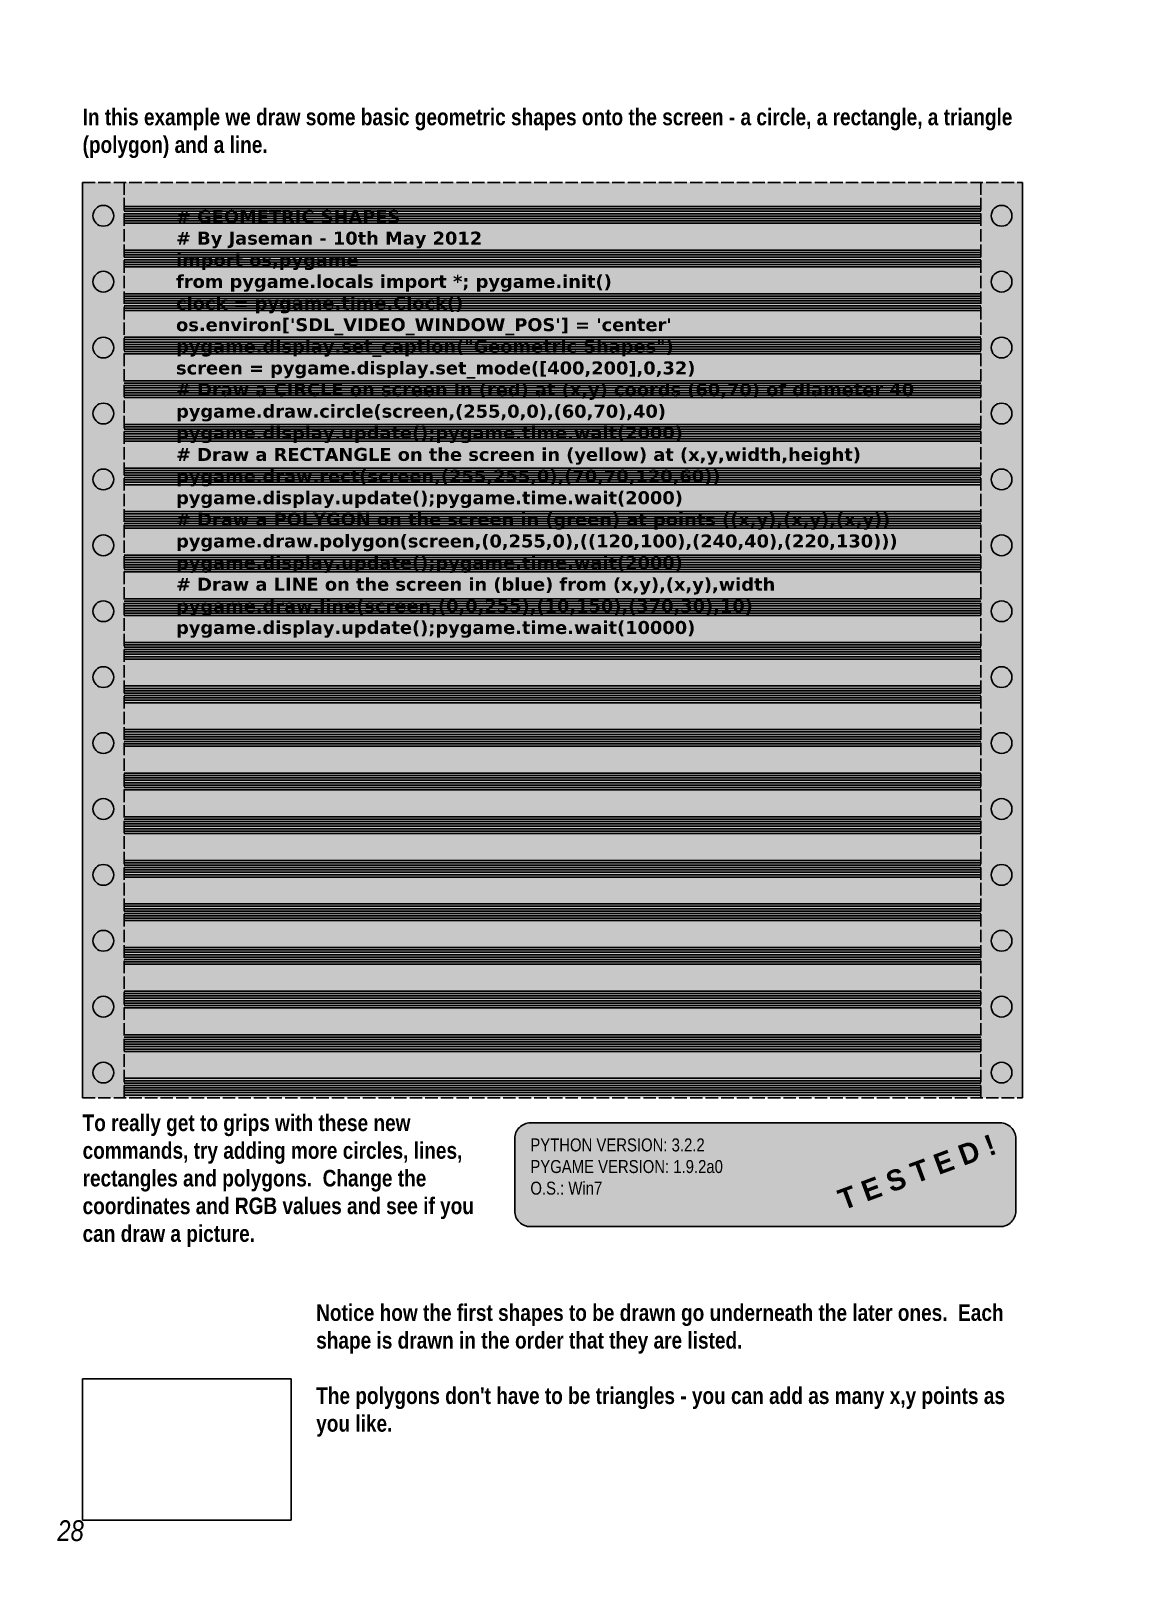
# Paper-space layout 'Page28' of a CAD drawing. Header units: millimetres. Extents: x 17 to 227, y -86 to 211.
# The model-space entities are those that its viewports show. They can reach past a viewport. Long polylines and large blocks are cut down to what shows.
import ezdxf

# ---------------------------------------------------------------- set-up
doc = ezdxf.new("R2010")
doc.units = ezdxf.units.MM
doc.header["$LTSCALE"] = 0.2
doc.linetypes.add('ACAD_ISO02W100', pattern=[15, 12, -3])
doc.layers.get('Defpoints').update_dxf_attribs({"color": 6})
for name, color, linetype in [('Background Fill', 3, 'Continuous'), ('Images', 7, 'Continuous'), ('Text', 7, 'Continuous')]:
    doc.layers.add(name, color=color, linetype=linetype)
doc.layers.get('Defpoints').off()
doc.styles.get("Standard").update_dxf_attribs({"font": 'arial.ttf'})
picture_1 = doc.add_image_def('image1.png', size_in_pixel=(512, 347))

msp = doc.modelspace()

# ---------------------------------------------------------------- hatches: boundary and pattern name
at = {"layer": 'Background Fill', "true_color": 0xfefae6}
h = msp.add_hatch(color=7, dxfattribs=at)
h.dxf.hatch_style = 1
edge = h.paths.add_edge_path()
edge.add_arc((834.8, 83.58), 3, 90, 180, ccw=False)
edge.add_line((834.8, 86.58), (925.3, 86.58))
edge.add_arc((925.3, 83.58), 3, 0, 90, ccw=False)
edge.add_line((928.3, 83.58), (928.3, 69.58))
edge.add_arc((925.3, 69.58), 3, -90, 0, ccw=False)
edge.add_line((925.3, 66.58), (834.8, 66.58))
edge.add_arc((834.8, 69.58), 3, 180, 270, ccw=False)
edge.add_line((831.8, 69.58), (831.8, 83.58))
at = {"layer": 'Images', "true_color": 0xfefae6}
h = msp.add_hatch(color=7, dxfattribs=at)
h.dxf.hatch_style = 1
h.paths.add_polyline_path([(756.56, 267.8), (748.56, 267.8), (748.56, 91.4), (756.56, 91.4)])
h.paths.add_polyline_path([(754.56, 223.26, -1), (750.56, 223.26, -1)], flags=16)
h.paths.add_polyline_path([(750.56, 235.96, -1), (754.56, 235.96, -1)], flags=16)
h.paths.add_polyline_path([(754.56, 210.56, -1), (750.56, 210.56, -1)], flags=16)
h.paths.add_polyline_path([(750.56, 248.66, -1), (754.56, 248.66, -1)], flags=16)
h.paths.add_polyline_path([(754.56, 197.86, -1), (750.56, 197.86, -1)], flags=16)
h.paths.add_polyline_path([(750.56, 261.36, -1), (754.56, 261.36, -1)], flags=16)
h.paths.add_polyline_path([(754.56, 185.16, -1), (750.56, 185.16, -1)], flags=16)
h.paths.add_polyline_path([(754.56, 172.46, -1), (750.56, 172.46, -1)], flags=16)
h.paths.add_polyline_path([(754.56, 159.76, -1), (750.56, 159.76, -1)], flags=16)
h.paths.add_polyline_path([(754.56, 147.06, -1), (750.56, 147.06, -1)], flags=16)
h.paths.add_polyline_path([(754.56, 134.36, -1), (750.56, 134.36, -1)], flags=16)
h.paths.add_polyline_path([(754.56, 121.66, -1), (750.56, 121.66, -1)], flags=16)
h.paths.add_polyline_path([(754.56, 108.96, -1), (750.56, 108.96, -1)], flags=16)
h.paths.add_polyline_path([(754.56, 96.26, -1), (750.56, 96.26, -1)], flags=16)
h.paths.add_polyline_path([(921.56, 91.4), (929.56, 91.4), (929.56, 267.8), (921.56, 267.8)])
h.paths.add_polyline_path([(927.56, 223.26, -1), (923.56, 223.26, -1)], flags=16)
h.paths.add_polyline_path([(923.56, 235.96, -1), (927.56, 235.96, -1)], flags=16)
h.paths.add_polyline_path([(927.56, 210.56, -1), (923.56, 210.56, -1)], flags=16)
h.paths.add_polyline_path([(923.56, 248.66, -1), (927.56, 248.66, -1)], flags=16)
h.paths.add_polyline_path([(927.56, 197.86, -1), (923.56, 197.86, -1)], flags=16)
h.paths.add_polyline_path([(923.56, 261.36, -1), (927.56, 261.36, -1)], flags=16)
h.paths.add_polyline_path([(927.56, 185.16, -1), (923.56, 185.16, -1)], flags=16)
h.paths.add_polyline_path([(927.56, 172.46, -1), (923.56, 172.46, -1)], flags=16)
h.paths.add_polyline_path([(927.56, 159.76, -1), (923.56, 159.76, -1)], flags=16)
h.paths.add_polyline_path([(927.56, 147.06, -1), (923.56, 147.06, -1)], flags=16)
h.paths.add_polyline_path([(927.56, 134.36, -1), (923.56, 134.36, -1)], flags=16)
h.paths.add_polyline_path([(927.56, 121.66, -1), (923.56, 121.66, -1)], flags=16)
h.paths.add_polyline_path([(927.56, 108.96, -1), (923.56, 108.96, -1)], flags=16)
h.paths.add_polyline_path([(927.56, 96.26, -1), (923.56, 96.26, -1)], flags=16)

# ---------------------------------------------------------------- linework, layer by layer
at = {"color": 254, "linetype": 'ACAD_ISO02W100', "true_color": 0xfcf0b6}
for p, q in [((748.56, 267.8), (929.56, 267.8)), ((756.56, 267.8), (756.56, 91.4)), ((921.56, 267.8), (921.56, 91.4)), ((748.56, 91.4), (929.56, 91.4))]:
    msp.add_line(p, q, dxfattribs=at)
at = {"color": 254, "true_color": 0xfcf0b6}
for p, q in [((748.56, 267.8), (748.56, 91.4)), ((929.56, 267.8), (929.56, 91.4))]:
    msp.add_line(p, q, dxfattribs=at)
msp.add_lwpolyline([(831.8, 83.58, -0.414214), (834.8, 86.58), (925.3, 86.58, -0.414214), (928.3, 83.58), (928.3, 69.58, -0.414214), (925.3, 66.58), (834.8, 66.58, -0.414214), (831.8, 69.58)], format="xyb", close=True, dxfattribs=at)
for centre in [(752.56, 261.36), (925.56, 261.36), (752.56, 248.66), (925.56, 248.66), (752.56, 235.96), (925.56, 235.96), (752.56, 223.26), (925.56, 223.26), (752.56, 210.56), (925.56, 210.56), (752.56, 197.86), (925.56, 197.86), (752.56, 185.16), (925.56, 185.16), (752.56, 172.46), (925.56, 172.46), (752.56, 159.76), (925.56, 159.76), (752.56, 147.06), (925.56, 147.06), (752.56, 134.36), (925.56, 134.36), (752.56, 121.66), (925.56, 121.66), (752.56, 108.96), (925.56, 108.96), (752.56, 96.26), (925.56, 96.26)]:
    msp.add_circle(centre, 2, dxfattribs=at)
at = {"layer": 'Background Fill', "color": 7, "true_color": 0xe6fef3}
for p, q in [((756.56, 263.14), (921.56, 263.14)), ((756.56, 262.68), (921.56, 262.68)), ((756.56, 262.22), (921.56, 262.22)), ((756.56, 261.76), (921.56, 261.76)), ((756.56, 261.3), (921.56, 261.3)), ((756.56, 260.84), (921.56, 260.84)), ((756.56, 260.38), (921.56, 260.38)), ((756.56, 259.92), (921.56, 259.92)), ((756.56, 254.74), (921.56, 254.74)), ((756.56, 254.28), (921.56, 254.28)), ((756.56, 253.82), (921.56, 253.82)), ((756.56, 253.36), (921.56, 253.36)), ((756.56, 252.9), (921.56, 252.9)), ((756.56, 252.44), (921.56, 252.44)), ((756.56, 251.98), (921.56, 251.98)), ((756.56, 251.52), (921.56, 251.52)), ((756.56, 246.34), (921.56, 246.34)), ((756.56, 245.88), (921.56, 245.88)), ((756.56, 245.42), (921.56, 245.42)), ((756.56, 244.96), (921.56, 244.96)), ((756.56, 244.5), (921.56, 244.5)), ((756.56, 244.04), (921.56, 244.04)), ((756.56, 243.58), (921.56, 243.58)), ((756.56, 243.12), (921.56, 243.12)), ((756.56, 237.96), (921.56, 237.96)), ((756.56, 237.5), (921.56, 237.5)), ((756.56, 237.04), (921.56, 237.04)), ((756.56, 236.58), (921.56, 236.58)), ((756.56, 236.12), (921.56, 236.12)), ((756.56, 235.66), (921.56, 235.66)), ((756.56, 235.2), (921.56, 235.2)), ((756.56, 234.74), (921.56, 234.74)), ((756.56, 229.56), (921.56, 229.56)), ((756.56, 229.1), (921.56, 229.1)), ((756.56, 228.64), (921.56, 228.64)), ((756.56, 228.18), (921.56, 228.18)), ((756.56, 227.72), (921.56, 227.72)), ((756.56, 227.26), (921.56, 227.26)), ((756.56, 226.8), (921.56, 226.8)), ((756.56, 226.34), (921.56, 226.34)), ((756.56, 221.16), (921.56, 221.16)), ((756.56, 220.7), (921.56, 220.7)), ((756.56, 220.24), (921.56, 220.24)), ((756.56, 219.78), (921.56, 219.78)), ((756.56, 219.32), (921.56, 219.32)), ((756.56, 218.86), (921.56, 218.86)), ((756.56, 218.4), (921.56, 218.4)), ((756.56, 217.94), (921.56, 217.94)), ((756.56, 212.76), (921.56, 212.76)), ((756.56, 212.3), (921.56, 212.3)), ((756.56, 211.84), (921.56, 211.84)), ((756.56, 211.38), (921.56, 211.38)), ((756.56, 210.92), (921.56, 210.92)), ((756.56, 210.46), (921.56, 210.46)), ((756.56, 210), (921.56, 210)), ((756.56, 209.54), (921.56, 209.54)), ((756.56, 204.36), (921.56, 204.36)), ((756.56, 203.9), (921.56, 203.9)), ((756.56, 203.44), (921.56, 203.44)), ((756.56, 202.98), (921.56, 202.98)), ((756.56, 202.52), (921.56, 202.52)), ((756.56, 202.06), (921.56, 202.06)), ((756.56, 201.6), (921.56, 201.6)), ((756.56, 201.14), (921.56, 201.14)), ((756.56, 195.96), (921.56, 195.96)), ((756.56, 195.5), (921.56, 195.5)), ((756.56, 195.04), (921.56, 195.04)), ((756.56, 194.58), (921.56, 194.58)), ((756.56, 194.12), (921.56, 194.12)), ((756.56, 193.66), (921.56, 193.66)), ((756.56, 193.2), (921.56, 193.2)), ((756.56, 192.74), (921.56, 192.74)), ((756.56, 187.56), (921.56, 187.56)), ((756.56, 187.1), (921.56, 187.1)), ((756.56, 186.64), (921.56, 186.64)), ((756.56, 186.18), (921.56, 186.18)), ((756.56, 185.72), (921.56, 185.72)), ((756.56, 185.26), (921.56, 185.26)), ((756.56, 184.8), (921.56, 184.8)), ((756.56, 184.34), (921.56, 184.34)), ((756.56, 179.16), (921.56, 179.16)), ((756.56, 178.7), (921.56, 178.7)), ((756.56, 178.24), (921.56, 178.24)), ((756.56, 177.78), (921.56, 177.78)), ((756.56, 177.32), (921.56, 177.32)), ((756.56, 176.86), (921.56, 176.86)), ((756.56, 176.4), (921.56, 176.4)), ((756.56, 175.94), (921.56, 175.94)), ((756.56, 170.76), (921.56, 170.76)), ((756.56, 170.3), (921.56, 170.3)), ((756.56, 169.84), (921.56, 169.84)), ((756.56, 169.38), (921.56, 169.38)), ((756.56, 168.92), (921.56, 168.92)), ((756.56, 168.46), (921.56, 168.46)), ((756.56, 168), (921.56, 168)), ((756.56, 167.54), (921.56, 167.54)), ((756.56, 162.36), (921.56, 162.36)), ((756.56, 161.9), (921.56, 161.9)), ((756.56, 161.44), (921.56, 161.44)), ((756.56, 160.98), (921.56, 160.98)), ((756.56, 160.52), (921.56, 160.52)), ((756.56, 160.06), (921.56, 160.06)), ((756.56, 159.6), (921.56, 159.6)), ((756.56, 159.14), (921.56, 159.14)), ((756.56, 153.96), (921.56, 153.96)), ((756.56, 153.5), (921.56, 153.5)), ((756.56, 153.04), (921.56, 153.04)), ((756.56, 152.58), (921.56, 152.58)), ((756.56, 152.12), (921.56, 152.12)), ((756.56, 151.66), (921.56, 151.66)), ((756.56, 151.2), (921.56, 151.2)), ((756.56, 150.74), (921.56, 150.74)), ((756.56, 145.56), (921.56, 145.56)), ((756.56, 145.1), (921.56, 145.1)), ((756.56, 144.64), (921.56, 144.64)), ((756.56, 144.18), (921.56, 144.18)), ((756.56, 143.72), (921.56, 143.72)), ((756.56, 143.26), (921.56, 143.26)), ((756.56, 142.8), (921.56, 142.8)), ((756.56, 142.34), (921.56, 142.34)), ((756.56, 137.16), (921.56, 137.16)), ((756.56, 136.7), (921.56, 136.7)), ((756.56, 136.24), (921.56, 136.24)), ((756.56, 135.78), (921.56, 135.78)), ((756.56, 135.32), (921.56, 135.32)), ((756.56, 134.86), (921.56, 134.86)), ((756.56, 134.4), (921.56, 134.4)), ((756.56, 133.94), (921.56, 133.94)), ((756.56, 128.76), (921.56, 128.76)), ((756.56, 128.3), (921.56, 128.3)), ((756.56, 127.84), (921.56, 127.84)), ((756.56, 127.38), (921.56, 127.38)), ((756.56, 126.92), (921.56, 126.92)), ((756.56, 126.46), (921.56, 126.46)), ((756.56, 126), (921.56, 126)), ((756.56, 125.54), (921.56, 125.54)), ((756.56, 120.36), (921.56, 120.36)), ((756.56, 119.9), (921.56, 119.9)), ((756.56, 119.44), (921.56, 119.44)), ((756.56, 118.98), (921.56, 118.98)), ((756.56, 118.52), (921.56, 118.52)), ((756.56, 118.06), (921.56, 118.06)), ((756.56, 117.6), (921.56, 117.6)), ((756.56, 117.14), (921.56, 117.14)), ((756.56, 111.96), (921.56, 111.96)), ((756.56, 111.5), (921.56, 111.5)), ((756.56, 111.04), (921.56, 111.04)), ((756.56, 110.58), (921.56, 110.58)), ((756.56, 110.12), (921.56, 110.12)), ((756.56, 109.66), (921.56, 109.66)), ((756.56, 109.2), (921.56, 109.2)), ((756.56, 108.74), (921.56, 108.74)), ((756.56, 103.56), (921.56, 103.56)), ((756.56, 103.1), (921.56, 103.1)), ((756.56, 102.64), (921.56, 102.64)), ((756.56, 102.18), (921.56, 102.18)), ((756.56, 101.72), (921.56, 101.72)), ((756.56, 101.26), (921.56, 101.26)), ((756.56, 100.8), (921.56, 100.8)), ((756.56, 100.34), (921.56, 100.34)), ((756.56, 95.16), (921.56, 95.16)), ((756.56, 94.7), (921.56, 94.7)), ((756.56, 94.24), (921.56, 94.24)), ((756.56, 93.78), (921.56, 93.78)), ((756.56, 93.32), (921.56, 93.32)), ((756.56, 92.86), (921.56, 92.86)), ((756.56, 92.4), (921.56, 92.4)), ((756.56, 91.94), (921.56, 91.94))]:
    msp.add_line(p, q, dxfattribs=at)
at = {"layer": 'Background Fill', "color": 18, "true_color": 0x000000}
msp.add_solid([(748.56, 267.8), (929.56, 267.8), (748.56, 91.4), (929.56, 91.4)], dxfattribs=at)
at = {"layer": 'Background Fill', "color": 7, "true_color": 0xfefae6}
msp.add_solid([(756.56, 267.8), (921.56, 267.8), (756.56, 91.4), (921.56, 91.4)], dxfattribs=at)

# ---------------------------------------------------------------- texts
at = {"char_height": 3.2, "attachment_point": 1}
for s, width, insert in [('{\\fArial Narrow|b1|i0|c0|p34;In this example we draw some basic geometric shapes onto the screen - a circle, a rectangle, a triangle (polygon) and a line.}', 181, (748.56, 282)), ('{\\fArial Narrow|b1|i0|c0|p34;To really get to grips with these new commands, try adding more circles, lines, rectangles and polygons.  Change the coordinates and RGB values and see if you can draw a picture.}', 79.3906, (748.56, 88.19)), ("{\\fArial Narrow|b1|i0|c0|p34;Notice how the first shapes to be drawn go underneath the later ones.  Each shape is drawn in the order that they are listed.\\P\\PThe polygons don't have to be triangles - you can add as many x,y points as you like.}", 136.0169, (793.55, 51.61))]:
    msp.add_mtext_dynamic_manual_height_columns(s, width=width, gutter_width=12.5, heights=[0], dxfattribs=dict(at, insert=insert))
at = {"layer": 'Text', "char_height": 2.5, "attachment_point": 1}
for s, width, insert in [('{\\fVerdana|b1|i0|c0|p34;\\C252;# GEOMETRIC SHAPES\\P# By Jaseman - 10th May 2012\\H2.6413x; \\H0.3786x;\\Pimport os,pygame\\H2.1287x; \\H0.46978x;\\Pfrom pygame.locals import *; pygame.init()\\H2.3063x; \\H0.4336x;\\Pclock = pygame.time.Clock()\\H2.2499x; \\H0.44446x;\\Pos.environ[\'SDL_VIDEO_WINDOW_POS\'] = \'center\'\\H2.2591x; \\H0.44265x;\\Ppygame.display.set_caption("Geometric Shapes")\\H2.2561x; \\H0.44325x;\\Pscreen = pygame.display.set_mode([400,200],0,32)\\H2.2571x; \\H0.44305x;\\P# Draw a CIRCLE on screen in (red) at (x,y) coords (60,70) of diameter 40\\H2.2635x; \\H0.4418x;\\Ppygame.draw.circle(screen,(255,0,0),(60,70),40)\\H2.2642x; \\H0.44166x;\\Ppygame.display.update();pygame.time.wait(2000)\\H2.2544x; \\H0.44358x;\\P# Draw a RECTANGLE on the screen in (yellow) at (x,y,width,height)\\H2.2577x; \\H0.44294x;\\Ppygame.draw.rect(screen,(255,255,0),(70,70,120,60))\\H2.2566x; \\H0.44315x;\\Ppygame.display.update();pygame.time.wait(2000)\\H2.2569x; \\H0.44308x;\\P# Draw a POLYGON on the screen in (green) at points ((x,y),(x,y),(x,y))\\H2.2568x; \\H0.4431x;\\Ppygame.draw.polygon(screen,(0,255,0),((120,100),(240,40),(220,130)))\\H2.2568x; \\H0.4431x;\\Ppygame.display.update();pygame.time.wait(2000)\\H2.2568x; \\H0.4431x;\\P# Draw a LINE on the screen in (blue) from (x,y),(x,y),width\\H2.2636x; \\H0.44178x;\\Ppygame.draw.line(screen,(0,0,255),(10,150),(370,30),10)\\H2.2642x; \\H0.44166x;\\Ppygame.display.update();pygame.time.wait(10000)\\H2.2544x; }', 145, (766.56, 262.47)), ('{\\fArial Narrow|b0|i0|c0|p34;PYTHON VERSION: 3.2.2\\PPYGAME VERSION: 1.9.2a0\\PO.S.: Win7}', 96.5, (834.8, 83.58))]:
    msp.add_mtext_dynamic_manual_height_columns(s, width=width, gutter_width=12.5, heights=[0], dxfattribs=dict(at, insert=insert))
at = {"layer": 'Text', "insert": (892.53, 73.04), "char_height": 4, "attachment_point": 1, "rotation": 20.3147}
msp.add_mtext_dynamic_manual_height_columns('\\pi1.2065;{\\fViner Hand ITC|b1|i0|c0|p66;\\C21;\\c11053311;T E S T E D !}', width=33.5374, gutter_width=12.5, heights=[0], dxfattribs=at)
at = {"layer": 'Text', "color": 255, "insert": (738.56, 10), "char_height": 4, "attachment_point": 1}
msp.add_mtext_dynamic_manual_height_columns('\\pi5.1378;{\\fArial Narrow|b0|i1|c0|p34;\\C43;28}', width=10, gutter_width=12.5, heights=[0], dxfattribs=at)

# ---------------------------------------------------------------- pictures from other files: only their frames are drawn
at = {"layer": 'Images'}
image = msp.add_image(picture_1, insert=(748.56, 10), size_in_units=(40.19, 27.24), dxfattribs=at)
image.dxf.flags = 7

psp = doc.layouts.new('Page28')

# ---------------------------------------------------------------- viewports
at = {"layer": 'Defpoints'}
psp.add_viewport(center=(121.75, 62.01), size=(210, 297), view_center_point=(843.59, 148.5), view_height=297, dxfattribs=at)

doc.saveas('drawing.dxf')
